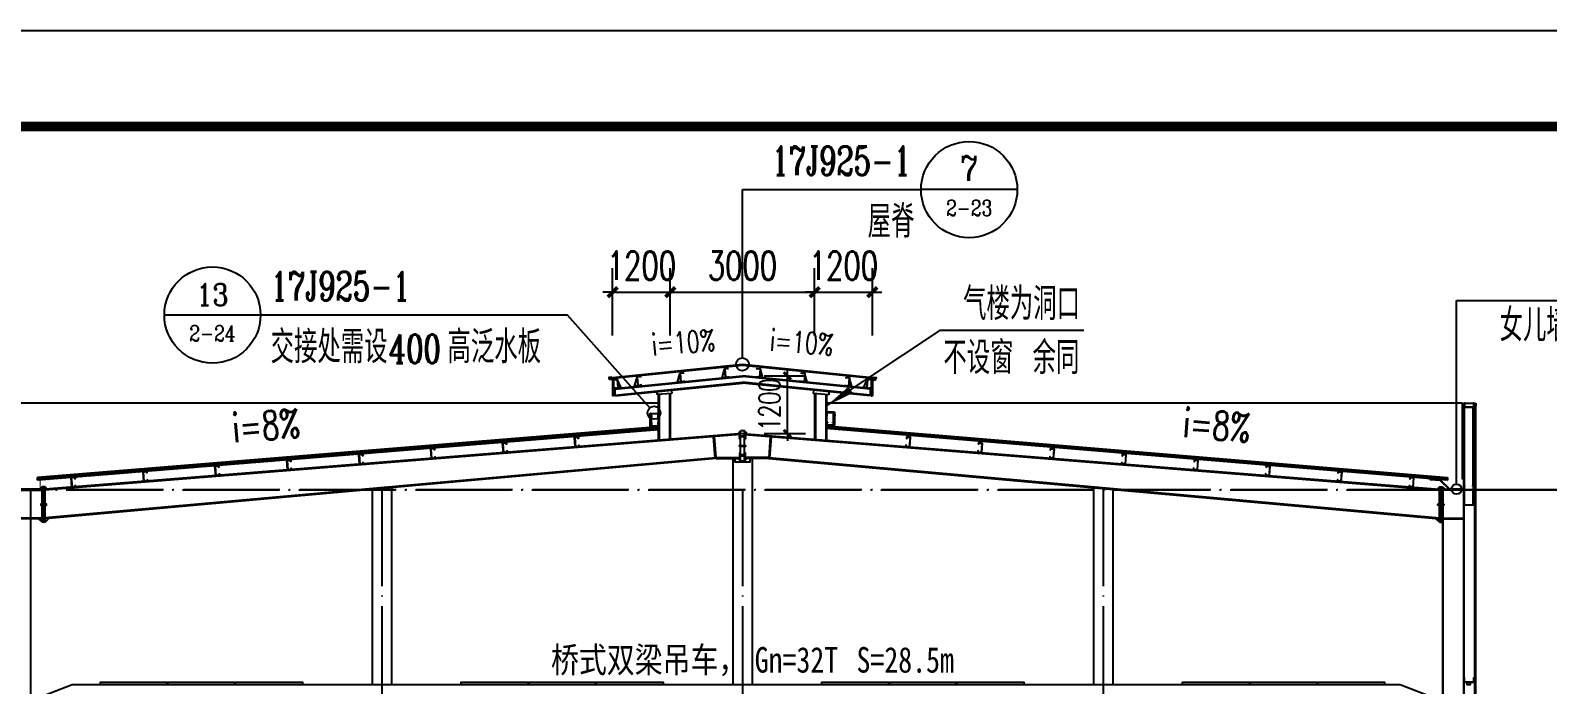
# Model space of a CAD drawing. Extents: x 14095202 to 14511487, y -1430609 to -90420.
# Drawn here: x 14432082 to 14463627, y -1294121 to -1280520 of the extents above; entities that cross this region are included whole.
import ezdxf
from ezdxf.enums import TextEntityAlignment as Align

# ---------------------------------------------------------------- set-up
doc = ezdxf.new("R2010")
doc.units = 0
doc.header["$LTSCALE"] = 1000
doc.header["$MEASUREMENT"] = 0
doc.linetypes.add('DOTE', pattern=[2.42, 2, -0.2, 0.02, -0.2])
for name, color, linetype in [('06', 7, 'Continuous'), ('11', 3, 'Continuous'), ('AXIS', 3, 'Continuous'), ('COLUMN', 2, 'Continuous'), ('DIM_IDEN', 3, 'Continuous'), ('DIM_LEAD', 3, 'Continuous'), ('DOTE', 1, 'DOTE'), ('PUB_DIM', 3, 'Continuous'), ('PUB_TEXT', 7, 'Continuous'), ('S_FLOOR', 2, 'Continuous'), ('TK', 4, 'Continuous'), ('WALL', 9, 'Continuous'), ('YS', 130, 'Continuous'), ('填充', 251, 'Continuous'), ('彩板', 4, 'Continuous'), ('梁柱', 3, 'Continuous'), ('窗', 132, 'Continuous'), ('立面线条', 7, 'Continuous'), ('立面门窗', 157, 'Continuous')]:
    doc.layers.add(name, color=color, linetype=linetype)
doc.styles.add('_TCH_DIM', font='SIMPLEX', dxfattribs={"bigfont": 'GBCBIG'})
doc.styles.add('_TCH_DIM_T3', font='SIMPLEX', dxfattribs={"width": 0.705882, "bigfont": 'GBCBIG'})
doc.styles.add('_TCH_LABEL', font='COMPLEX', dxfattribs={"bigfont": 'GBCBIG'})
doc.styles.add('宋', font='', dxfattribs={"width": 0.8})
doc.styles.get('宋').set_extended_font_data('SimSun')
doc.dimstyles.new('_TCH_ARCH&&150', dxfattribs={"dimtxt": 446.25, "dimasz": 150, "dimexe": 375, "dimexo": 450, "dimgap": 150, "dimtad": 1, "dimdec": 0, "dimzin": 0, "dimdsep": 46, "dimtxsty": '_TCH_DIM_T3', "dimblk": 'ARCHTICK', "dimcen": 0.09, "dimclrt": 7, "dimazin": 2, "dimtfac": 1, "dimtdec": 0, "dimtix": 1, "dimtmove": 2, "dimatfit": 3, "dimfxl": 0, "dimtolj": 1, "dimtzin": 0, "dimarcsym": 0})
doc.dimstyles.new('_TCH_ARCH&&200', dxfattribs={"dimtxt": 595, "dimasz": 200, "dimexe": 500, "dimexo": 600, "dimgap": 252.5, "dimtad": 1, "dimdec": 0, "dimzin": 0, "dimdsep": 46, "dimtxsty": '_TCH_DIM_T3', "dimblk": 'ARCHTICK', "dimcen": 0.09, "dimclrt": 7, "dimazin": 2, "dimtfac": 1, "dimtdec": 0, "dimtix": 1, "dimtmove": 2, "dimatfit": 3, "dimfxl": 0, "dimtolj": 1, "dimtzin": 0, "dimarcsym": 0})

# ---------------------------------------------------------------- blocks, each defined once
blk = doc.blocks.new('A$C6E6B7AEC')
at = {"layer": 'YS'}
for p, q in [((0, 0), (0, 75)), ((0, 75), (20, 75)), ((2, 2), (2, 72)), ((2, 72), (20, 72)), ((198, 2), (2, 2)), ((20, 72), (20, 75)), ((180, 75), (200, 75)), ((180, 72), (180, 75)), ((180, 72), (198, 72)), ((198, 72), (198, 2)), ((200, 75), (200, 0)), ((200, 0), (0, 0))]:
    blk.add_line(p, q, dxfattribs=at)
blk = doc.blocks.new('A$C25862AEB')
at = {"layer": 'YS'}
for p, q in [((200, 75), (0, 75)), ((0, 75), (0, 0)), ((0, 0), (20, 0)), ((198, 72), (2, 72)), ((2, 72), (2, 2)), ((2, 2), (20, 2)), ((205, 81), (5, 81)), ((5, 81), (5, 75)), ((205, 75), (5, 75)), ((20, 2), (20, 0)), ((180, 2), (198, 2)), ((180, 2), (180, 0)), ((180, 0), (200, 0)), ((198, 2), (198, 72)), ((200, 0), (200, 75))]:
    blk.add_line(p, q, dxfattribs=at)
blk = doc.blocks.new('A$C6EE6551E')
at = {"layer": 'COLUMN'}
blk.add_hatch(color=256, dxfattribs=at).paths.add_polyline_path([(5, 195), (75, 200), (77, 175), (82, 175), (80, 205), (0, 200), (13, 0), (93, 5), (91, 35), (86, 35), (88, 10), (18, 5)])
blk.add_lwpolyline([(93, 5), (13, 0), (0, 200), (80, 205), (82, 175), (77, 175), (75, 200), (5, 195), (18, 5), (88, 10), (86, 35), (91, 35)], close=True, dxfattribs=at)
blk = doc.blocks.new('A$C72861E34')
for p, q in [((0, 0), (0, 150)), ((0, 150), (60, 150)), ((60, 0), (0, 0)), ((3, 147), (3, 3)), ((57, 147), (3, 147)), ((3, 3), (58, 3)), ((57, 123), (57, 147)), ((60, 123), (57, 123)), ((57, 27), (60, 27)), ((58, 3), (57, 27)), ((60, 150), (60, 123)), ((60, 27), (60, 0))]:
    blk.add_line(p, q)
blk = doc.blocks.new('A$C2E1941DB')
at = {"color": 3, "linetype": 'ByBlock'}
for points in [[(55, 0), (0, 0), (55, 150)], [(57, 150), (55, 150), (55, 0), (57, 0)], [(117, 140), (117, 160), (57, 160), (57, 0), (117, 0), (117, 20)], [(115, 140), (115, 158), (60, 158), (60, 3), (115, 3), (115, 20)]]:
    blk.add_lwpolyline(points, dxfattribs=at)
blk = doc.blocks.new('A$C19DF6FF6')
at = {"xscale": -2.0736, "yscale": 2.0736, "zscale": 2.0736, "rotation": 355.4260438756032}
blk.add_blockref('A$C2E1941DB', (242, 0), dxfattribs=at)
blk = doc.blocks.new('GeYuanFrame_08887284', base_point=(20.09, 4.53))
at = {"layer": 'TK'}
blk.add_lwpolyline([(20.09, 4.53), (20.09, 598.53), (861.09, 598.53), (861.09, 4.53)], close=True, dxfattribs=at)
at = {"layer": 'TK', "const_width": 1}
blk.add_lwpolyline([(45.09, 588.53), (851.09, 588.53), (851.09, 14.53), (45.09, 14.53)], close=True, dxfattribs=at)
blk = doc.blocks.new('_ArchTick')
at = {"color": 0, "linetype": 'ByBlock', "const_width": 0.4}
blk.add_lwpolyline([(-0.5, -0.5), (0.5, 0.5)], dxfattribs=at)
blk = doc.blocks.new('*D1067')
at = {"layer": 'Defpoints', "color": 0}
for p in [(14446887, -1287701), (14447820, -1287701), (14446887, -1288901)]:
    blk.add_point(p, dxfattribs=at)
at = {"layer": 'PUB_DIM', "color": 0, "lineweight": -2}
for p, q in [((14447820, -1287701), (14447820, -1287551)), ((14447337, -1287701), (14448195, -1287701)), ((14447820, -1288901), (14447820, -1287701)), ((14447337, -1288901), (14448195, -1288901)), ((14447820, -1288901), (14447820, -1289051))]:
    blk.add_line(p, q, dxfattribs=at)
at = {"layer": 'PUB_DIM', "color": 0, "lineweight": -2, "xscale": 150, "yscale": 150, "zscale": 150}
for p, rotation in [((14447820, -1287701), 269.9994256949307), ((14447820, -1288901), 89.99942569493065)]:
    blk.add_blockref('_ArchTick', p, dxfattribs=dict(at, rotation=rotation))
at = {"layer": 'PUB_DIM', "color": 7, "insert": (14447447, -1288301), "char_height": 446.2, "attachment_point": 5, "rotation": 89.9994, "style": '_TCH_DIM_T3'}
blk.add_mtext('\\A1;1200', dxfattribs=at)
blk = doc.blocks.new('*D1068')
at = {"layer": 'AXIS', "color": 0, "lineweight": -2}
for p, q in [((14444187, -1286862), (14444187, -1285462)), ((14445387, -1286862), (14445387, -1285462)), ((14444187, -1285962), (14443987, -1285962)), ((14444187, -1285962), (14445387, -1285962)), ((14445387, -1285962), (14445587, -1285962))]:
    blk.add_line(p, q, dxfattribs=at)
at = {"layer": 'Defpoints', "color": 0}
for p in [(14445387, -1285962), (14444187, -1287462), (14445387, -1287462)]:
    blk.add_point(p, dxfattribs=at)
at = {"layer": 'AXIS', "color": 0, "lineweight": -2, "xscale": 200, "yscale": 200, "zscale": 200}
blk.add_blockref('_ArchTick', (14444187, -1285962), dxfattribs=at)
at = {"layer": 'AXIS', "color": 0, "lineweight": -2, "xscale": 200, "yscale": 200, "zscale": 200, "rotation": 180}
blk.add_blockref('_ArchTick', (14445387, -1285962), dxfattribs=at)
at = {"layer": 'AXIS', "color": 7, "insert": (14444787, -1285412), "char_height": 595, "attachment_point": 5, "style": '_TCH_DIM_T3'}
blk.add_mtext('\\A1;1200', dxfattribs=at)
blk = doc.blocks.new('*D1069')
at = {"layer": 'AXIS', "color": 0, "lineweight": -2}
for p, q in [((14445387, -1286862), (14445387, -1285462)), ((14448387, -1286862), (14448387, -1285462)), ((14445387, -1285962), (14448387, -1285962))]:
    blk.add_line(p, q, dxfattribs=at)
at = {"layer": 'Defpoints', "color": 0}
for p in [(14448387, -1285962), (14445387, -1287462), (14448387, -1287462)]:
    blk.add_point(p, dxfattribs=at)
at = {"layer": 'AXIS', "color": 0, "lineweight": -2, "xscale": 200, "yscale": 200, "zscale": 200, "rotation": 180}
blk.add_blockref('_ArchTick', (14445387, -1285962), dxfattribs=at)
at = {"layer": 'AXIS', "color": 0, "lineweight": -2, "xscale": 200, "yscale": 200, "zscale": 200}
blk.add_blockref('_ArchTick', (14448387, -1285962), dxfattribs=at)
at = {"layer": 'AXIS', "color": 7, "insert": (14446887, -1285412), "char_height": 595, "attachment_point": 5, "style": '_TCH_DIM_T3'}
blk.add_mtext('\\A1;3000', dxfattribs=at)
blk = doc.blocks.new('*D1070')
at = {"layer": 'AXIS', "color": 0, "lineweight": -2}
for p, q in [((14448387, -1286862), (14448387, -1285462)), ((14449587, -1286862), (14449587, -1285462)), ((14448387, -1285962), (14448187, -1285962)), ((14448387, -1285962), (14449587, -1285962)), ((14449587, -1285962), (14449787, -1285962))]:
    blk.add_line(p, q, dxfattribs=at)
at = {"layer": 'Defpoints', "color": 0}
for p in [(14449587, -1285962), (14448387, -1287462), (14449587, -1287462)]:
    blk.add_point(p, dxfattribs=at)
at = {"layer": 'AXIS', "color": 0, "lineweight": -2, "xscale": 200, "yscale": 200, "zscale": 200}
blk.add_blockref('_ArchTick', (14448387, -1285962), dxfattribs=at)
at = {"layer": 'AXIS', "color": 0, "lineweight": -2, "xscale": 200, "yscale": 200, "zscale": 200, "rotation": 180}
blk.add_blockref('_ArchTick', (14449587, -1285962), dxfattribs=at)
at = {"layer": 'AXIS', "color": 7, "insert": (14448987, -1285412), "char_height": 595, "attachment_point": 5, "style": '_TCH_DIM_T3'}
blk.add_mtext('\\A1;1200', dxfattribs=at)

msp = doc.modelspace()

# ---------------------------------------------------------------- hatches: boundary and pattern name
at = {"layer": '填充', "ltscale": 0.5}
h = msp.add_hatch(dxfattribs=at)
h.set_pattern_fill('ANSI37', color=256, scale=20, style=0)
h.set_pattern_definition([(45, (0, 0), (-22.4506403, 22.4506403), []), (135, (0, 0), (-22.4506403, -22.4506403), [])])
h.paths.add_polyline_path([(14418637.1, -1288773.1), (14418637.1, -1288823.2), (14431542.3, -1289873.1), (14431542.3, -1289823)])
h.paths.add_polyline_path([(14445137.1, -1288823.2), (14445137.1, -1288773.1), (14432231.4, -1289823), (14432231.4, -1289873.1)])
h.paths.add_polyline_path([(14448637.1, -1288749.1), (14448637.1, -1288799.3), (14461542.3, -1289873.1), (14461542.3, -1289823)])
h.paths.add_polyline_path([(14415137.1, -1288823.2), (14415137.1, -1288773.1), (14402231.4, -1289823), (14402231.4, -1289873.1)])
h.paths.add_polyline_path([(14388637.1, -1288751.9), (14388637.1, -1288802.1), (14401542.3, -1289873.1), (14401542.3, -1289823)])
h.paths.add_polyline_path([(14385137.1, -1288800.1), (14385137.1, -1288750), (14372231.4, -1289823), (14372231.4, -1289873.1)])
at = {"layer": '立面线条'}
msp.add_hatch(color=256, dxfattribs=at).paths.add_polyline_path([(14461591, -1290057.2), (14461392.4, -1289861.6), (14461187.2, -1289845.6), (14461187.2, -1289855.6), (14461388.1, -1289871.4), (14461586.9, -1290067.2), (14461885.9, -1290067.2), (14461885.9, -1289767.2), (14461875.9, -1289767.2), (14461875.9, -1290057.2)])

# ---------------------------------------------------------------- linework, layer by layer
for p, q in [((14444118.1, -1287741.9), (14446887.1, -1287462.3)), ((14446887.1, -1287487.3), (14444120.1, -1287766.8)), ((14446887.1, -1287462.3), (14449659, -1287742)), ((14449656.9, -1287766.9), (14446887.1, -1287487.3)), ((14444118.1, -1287741.9), (14444120.1, -1287766.8)), ((14444187.1, -1287785.4), (14444212.1, -1287783.6)), ((14444187.1, -1287785.4), (14444187.1, -1288116.6)), ((14444212.1, -1288116.6), (14444212.1, -1287783.6)), ((14449549.5, -1287801.3), (14449546.7, -1287801.1)), ((14449644.9, -1287775.5), (14449643.7, -1287796.6)), ((14449659, -1287742), (14449656.9, -1287766.9)), ((14445137.1, -1288086.8), (14445137.1, -1289041.3)), ((14445157.1, -1288085.4), (14445157.1, -1289039.7)), ((14445367.1, -1288069.9), (14445367.1, -1289022.9)), ((14445387.1, -1288068.4), (14445387.1, -1289021.3)), ((14448387.1, -1288069.8), (14448387.1, -1289021.3)), ((14448407.1, -1288071.8), (14448407.1, -1289022.9)), ((14448617.1, -1288092.7), (14448617.1, -1289039.7)), ((14448637.1, -1288094.7), (14448637.1, -1289041.3)), ((14445137.1, -1288763), (14432231.4, -1289813)), ((14432231.4, -1289823), (14445137.1, -1288773.1)), ((14445137.1, -1288823.2), (14432231.4, -1289873.1)), ((14448637.1, -1288739.1), (14461542.3, -1289813)), ((14448637.1, -1288749.1), (14461542.3, -1289823)), ((14461542.3, -1289873.1), (14448637.1, -1288799.3)), ((14446686.9, -1289422.9), (14446686.9, -1294121.2)), ((14447086.9, -1289422.9), (14447086.9, -1294121.2)), ((14432231.4, -1289873.1), (14432231.4, -1289813)), ((14432231.4, -1289873.1), (14432231.4, -1289823)), ((14461542.3, -1289813), (14461542.3, -1289873.1)), ((14461542.3, -1289823), (14461542.3, -1289873.1)), ((14439186.9, -1290064.8), (14439186.9, -1294121.2)), ((14439586.9, -1290029), (14439586.9, -1294121.2)), ((14454186.9, -1290028.9), (14454186.9, -1294121.2)), ((14454586.9, -1290064.8), (14454586.9, -1294121.2))]:
    msp.add_line(p, q)
at = {"ltscale": 0.5}
for p, q in [((14444212.1, -1288116.6), (14444187.1, -1288116.6)), ((14449562.1, -1288116.8), (14449587.1, -1288116.8))]:
    msp.add_line(p, q, dxfattribs=at)
for points in [[(14444173.8, -1287729.4), (14444112.1, -1287736.5), (14444115.3, -1287772.7), (14444184.6, -1287767.8), (14444184.6, -1287806.2)], [(14449644.9, -1287775.5), (14449562.1, -1287771.4), (14449562.1, -1288116.8)], [(14449643.1, -1287796.6), (14449587.1, -1287793.4), (14449587.1, -1288116.8)], [(14449603.3, -1287729.6), (14449665, -1287736.6), (14449661.7, -1287772.8), (14449592.4, -1287768), (14449592.4, -1287806.4)], [(14445137.1, -1288271.2), (14418637.1, -1288271.2)], [(14461856.9, -1288271.2), (14448637.1, -1288271.2)], [(14432326.9, -1290369.2), (14432296.9, -1290369.2), (14432296.9, -1290389.2), (14432326.9, -1290389.2)], [(14432386.9, -1290389.2), (14432416.9, -1290389.2), (14432416.9, -1290369.2), (14432386.9, -1290369.2)], [(14461376.9, -1290389.2), (14461346.9, -1290389.2), (14461346.9, -1290369.2), (14461376.9, -1290369.2)], [(14461436.9, -1290369.2), (14461466.9, -1290369.2), (14461466.9, -1290389.2), (14461436.9, -1290389.2)]]:
    msp.add_lwpolyline(points)
at = {"const_width": 5}
for points in [[(14445131.2, -1288420), (14445131.2, -1288479.4), (14444961.4, -1288479.4), (14444961.4, -1288528.7), (14444946.4, -1288528.7), (14444946.4, -1288563.2), (14444966.6, -1288585.5)], [(14448643, -1288393), (14448643, -1288452.4), (14448812.8, -1288452.4), (14448812.8, -1288501.7), (14448827.8, -1288501.7), (14448827.8, -1288536.3), (14448807.6, -1288558.6)], [(14432311.9, -1290036.2), (14432401.9, -1290036.2)], [(14432311.9, -1290137), (14432401.9, -1290137)], [(14461451.9, -1290036.2), (14461361.9, -1290036.2)], [(14461451.9, -1290137), (14461361.9, -1290137)], [(14432311.9, -1290278.8), (14432401.9, -1290278.8)], [(14432311.9, -1290479.6), (14432401.9, -1290479.6)], [(14461451.9, -1290278.8), (14461361.9, -1290278.8)], [(14461451.9, -1290479.6), (14461361.9, -1290479.6)], [(14432311.9, -1290621.4), (14432401.9, -1290621.4)], [(14432311.9, -1290722.2), (14432401.9, -1290722.2)], [(14461451.9, -1290621.4), (14461361.9, -1290621.4)], [(14461451.9, -1290722.2), (14461361.9, -1290722.2)]]:
    msp.add_lwpolyline(points, dxfattribs=at)
at = {"color": 4}
msp.add_lwpolyline([(14447038.1, -1289422.9), (14447038.1, -1289495.9), (14446738.1, -1289495.9), (14446738.1, -1289422.9)], dxfattribs=at)
at = {"color": 7, "ltscale": 5}
msp.add_lwpolyline([(14461361.9, -1294621.2), (14432149.5, -1294621.2), (14432149.5, -1294431.2), (14432949.5, -1294121.2), (14460561.9, -1294121.2), (14461361.9, -1294431.2)], close=True, dxfattribs=at)
at = {"layer": '06', "linetype": 'ByBlock'}
for p, q in [((14445101.6, -1288030.1), (14445106.3, -1288089.1)), ((14445414.9, -1287998.8), (14445420.3, -1288066)), ((14448360.6, -1287999), (14448355.2, -1288066.6)), ((14448684.9, -1288031.4), (14448679.5, -1288098.9))]:
    msp.add_line(p, q, dxfattribs=at)
at = {"layer": '11'}
for p, q in [((14444230.4, -1287966.1), (14446886.9, -1287701.2)), ((14444230.4, -1287981.2), (14446886.9, -1287716.3)), ((14444230.4, -1288101.6), (14446886.2, -1287836.7)), ((14444230.4, -1288116.6), (14446886.2, -1287851.8)), ((14444230.4, -1287966.1), (14444230.4, -1288116.6)), ((14449544.5, -1288101.7), (14446886.2, -1287836.7)), ((14449544.5, -1288116.8), (14446886.2, -1287851.8)), ((14449544.5, -1287966.3), (14446886.9, -1287701.2)), ((14449544.5, -1287981.3), (14446886.9, -1287716.3)), ((14449544.5, -1287966.3), (14449544.5, -1288116.8)), ((14445420.3, -1288066), (14445106.3, -1288089.1)), ((14448679.5, -1288098.9), (14448355.2, -1288066.6))]:
    msp.add_line(p, q, dxfattribs=at)
at = {"layer": 'COLUMN'}
msp.add_lwpolyline([(14461591, -1290057.2), (14461392.4, -1289861.6), (14461187.2, -1289845.6), (14461187.2, -1289855.6), (14461388.1, -1289871.4), (14461586.9, -1290067.2), (14461885.9, -1290067.2), (14461885.9, -1289767.2), (14461885.9, -1289767.2), (14461875.9, -1289767.2), (14461875.9, -1290057.2)], close=True, dxfattribs=at)
at = {"layer": 'DIM_IDEN'}
for p, q in [((14461733.4, -1286137), (14466902, -1286137)), ((14461733.4, -1289953.4), (14461733.4, -1286137))]:
    msp.add_line(p, q, dxfattribs=at)
msp.add_circle((14461733.4, -1290057.2), 103.8, dxfattribs=at)
at = {"layer": 'DIM_LEAD'}
for p, q in [((14448637.1, -1288324.4), (14451006.8, -1286752.9)), ((14451006.8, -1286752.9), (14453984.3, -1286752.9))]:
    msp.add_line(p, q, dxfattribs=at)
msp.add_lwpolyline([(14448637.1, -1288324.4, 0, 160, 0), (14449137.1, -1287992.8, 0, 0, 0)], format="xyseb", dxfattribs=at)
at = {"layer": 'DOTE'}
for p, q in [((14343286.9, -1290071.2), (14490486.9, -1290071.2)), ((14463886.9, -1290071.2), (14404386.9, -1290071.2)), ((14439386.9, -1290071.2), (14439386.9, -1308871.2)), ((14446886.9, -1290071.2), (14446886.9, -1308871.2)), ((14454386.9, -1290071.2), (14454386.9, -1308871.2)), ((14461886.9, -1290071.2), (14461886.9, -1308871.2))]:
    msp.add_line(p, q, dxfattribs=at)
at = {"layer": 'PUB_DIM'}
for p, q in [((14446887.1, -1283831.1), (14450600.4, -1283831.1)), ((14446887.1, -1287327.9), (14446887.1, -1283831.1)), ((14452600.4, -1283831.1), (14450600.4, -1283831.1)), ((14436867.7, -1286438.5), (14434867.7, -1286438.5)), ((14443247.7, -1286438.5), (14436867.7, -1286438.5)), ((14444958.6, -1288369), (14443247.7, -1286438.5))]:
    msp.add_line(p, q, dxfattribs=at)
for points in [[(14446450.8, -1287292.9, 0, 0, 0), (14444944, -1287411.6, 120, 0, 0), (14444495.4, -1287446.9, 0, 0, 0)], [(14447323.4, -1287292.9, 0, 0, 0), (14448830.2, -1287411.6, 120, 0, 0), (14449278.8, -1287446.9, 0, 0, 0)], [(14438289, -1289141.8, 0, 0, 0), (14436394.9, -1289291.1, 160, 0, 0), (14435796.8, -1289338.2, 0, 0, 0)], [(14455484.7, -1289141.8, 0, 0, 0), (14457378.8, -1289291.1, 160, 0, 0), (14457976.9, -1289338.2, 0, 0, 0)]]:
    msp.add_lwpolyline(points, format="xyseb", dxfattribs=at)
for centre, radius in [((14451600.4, -1283831.1), 1000), ((14435867.7, -1286438.5), 1000), ((14446887.1, -1287462.3), 134.4), ((14445047.7, -1288469.6), 134.4)]:
    msp.add_circle(centre, radius, dxfattribs=at)
at = {"layer": 'S_FLOOR'}
for p, q in [((14444987.1, -1288775), (14444987.1, -1288487)), ((14444997.1, -1288774.4), (14444997.2, -1288547.2)), ((14448777.1, -1288747.6), (14448777, -1288520.2)), ((14448787.1, -1288748.2), (14448787.1, -1288460))]:
    msp.add_line(p, q, dxfattribs=at)
at = {"layer": 'WALL'}
msp.add_line((14461876.9, -1288271.2), (14462126.9, -1288271.2), dxfattribs=at)
at = {"layer": 'WALL', "color": 3}
for p, q in [((14461876.9, -1288271.2), (14461876.9, -1308071.2)), ((14461886.9, -1288271.2), (14461886.9, -1308071.2))]:
    msp.add_line(p, q, dxfattribs=at)
at = {"layer": 'WALL', "color": 7}
for p, q in [((14462106.9, -1288271.2), (14462106.9, -1308071.2)), ((14462126.9, -1288271.2), (14462126.9, -1308071.2))]:
    msp.add_line(p, q, dxfattribs=at)
at = {"layer": 'YS', "const_width": 8}
for points in [[(14461869.1, -1288351.9), (14461844.6, -1288331.7), (14461844.6, -1288271.2), (14462152.9, -1288271.2), (14462152.9, -1288331.7), (14462128.4, -1288351.9)], [(14462098, -1293971.8), (14462098, -1294077.8), (14462136.9, -1294077.8), (14462136.9, -1294123.4), (14462105.4, -1294107.4)]]:
    msp.add_lwpolyline(points, dxfattribs=at)
at = {"layer": '彩板'}
for p, q in [((14444968.1, -1288761.4), (14444968.1, -1288487)), ((14444983.1, -1288487), (14444968.1, -1288487)), ((14444983.1, -1288761.4), (14444983.1, -1288487)), ((14448791.1, -1288460), (14448806.1, -1288460)), ((14448791.1, -1288734.4), (14448791.1, -1288460)), ((14448806.1, -1288734.4), (14448806.1, -1288460)), ((14444968.1, -1288761.4), (14444983.1, -1288761.4)), ((14448791.1, -1288734.4), (14448806.1, -1288734.4))]:
    msp.add_line(p, q, dxfattribs=at)
at = {"layer": '梁柱'}
for p, q in [((14462106.9, -1288352.2), (14461886.9, -1288352.2)), ((14461894.9, -1289990.2), (14461894.9, -1288352.2)), ((14462078.9, -1288362.2), (14461894.9, -1288362.2)), ((14462078.9, -1289990.2), (14462078.9, -1288352.2)), ((14462086.9, -1290391.2), (14462086.9, -1288352.2)), ((14446887.3, -1288901.3), (14432386.9, -1290060.9)), ((14446846.8, -1288923.9), (14432388.4, -1290080.8)), ((14446794.3, -1288900.5), (14446847.9, -1288846.9)), ((14446927.9, -1288846.9), (14446847.9, -1288846.9)), ((14446848.1, -1289472.9), (14446847.9, -1288846.9)), ((14446887.3, -1288901.3), (14461376.9, -1290060.9)), ((14446981.6, -1288900.5), (14446927.9, -1288846.9)), ((14446928.1, -1289472.9), (14446927.9, -1288846.9)), ((14446928, -1288923), (14461375.3, -1290080.8)), ((14446316.9, -1289404.7), (14446287.7, -1288966.5)), ((14446336.8, -1289402.9), (14446307.6, -1288964.9)), ((14447439.3, -1289403), (14447468.6, -1288965)), ((14447459.3, -1289404.8), (14447488.5, -1288966.5)), ((14446336.4, -1289403.8), (14432386.9, -1290654.4)), ((14446337.6, -1289423.7), (14432386.9, -1290674.5)), ((14446336.8, -1289402.9), (14446848.1, -1289402.9)), ((14446338, -1289422.9), (14446848.1, -1289422.9)), ((14447438.4, -1289402.9), (14446928.1, -1289402.9)), ((14447437.2, -1289422.9), (14446928.1, -1289422.9)), ((14447437.2, -1289422.9), (14461376.9, -1290674.5)), ((14447438.4, -1289402.9), (14461376.9, -1290654.4)), ((14432326.9, -1290061.2), (14431446.9, -1290061.2)), ((14431446.9, -1290071.2), (14432326.9, -1290071.2)), ((14432326.9, -1290071.2), (14431446.9, -1290071.2)), ((14431446.9, -1290081.2), (14432326.9, -1290081.2)), ((14432086.9, -1290061.2), (14432086.9, -1308071.2)), ((14432326.9, -1290011.2), (14432276.9, -1290061.2)), ((14432326.9, -1290747.2), (14432326.9, -1290011.2)), ((14432386.9, -1290011.2), (14432326.9, -1290011.2)), ((14432356.9, -1290747.2), (14432356.9, -1290011.2)), ((14432386.9, -1290747.2), (14432386.9, -1290011.2)), ((14432386.9, -1290011.2), (14432433, -1290057.3)), ((14461376.9, -1290011.2), (14461330.7, -1290057.3)), ((14461376.9, -1290747.2), (14461376.9, -1290011.2)), ((14461376.9, -1290011.2), (14461436.9, -1290011.2)), ((14461406.9, -1290747.2), (14461406.9, -1290011.2)), ((14461436.9, -1290747.2), (14461436.9, -1290011.2)), ((14461436.9, -1290011.2), (14461486.9, -1290061.2)), ((14461436.9, -1290061.2), (14461876.9, -1290061.2)), ((14461436.9, -1290071.2), (14461866.9, -1290071.2)), ((14461876.9, -1290071.2), (14461436.9, -1290071.2)), ((14461876.9, -1290081.2), (14461436.9, -1290081.2)), ((14461446.9, -1308071.2), (14461446.9, -1290081.2)), ((14461456.9, -1308071.2), (14461456.9, -1290081.2)), ((14462086.9, -1290071.2), (14461886.9, -1290071.2)), ((14461894.9, -1290391.2), (14461894.9, -1290071.2)), ((14462078.9, -1290391.2), (14462078.9, -1290071.2)), ((14462086.9, -1290391.2), (14461886.9, -1290391.2)), ((14432326.9, -1290661.2), (14431446.9, -1290661.2)), ((14432326.9, -1290671.2), (14431446.9, -1290671.2)), ((14432326.9, -1290747.2), (14432246.9, -1290667.2)), ((14432386.9, -1290747.2), (14432326.9, -1290747.2)), ((14432386.9, -1290747.2), (14432466.9, -1290667.2)), ((14461376.9, -1290747.2), (14461296.9, -1290667.2)), ((14461376.9, -1290747.2), (14461436.9, -1290747.2)), ((14461446.9, -1290661.2), (14461876.9, -1290661.2)), ((14461446.9, -1290671.2), (14461876.9, -1290671.2))]:
    msp.add_line(p, q, dxfattribs=at)
for points in [[(14446828.1, -1288968.1), (14446828.1, -1288948.1), (14446948.1, -1288948.1), (14446948.1, -1288968.1)], [(14446828.1, -1289171), (14446828.1, -1289151), (14446948.1, -1289151), (14446948.1, -1289171)], [(14446828.1, -1289346.2), (14446828.1, -1289366.2), (14446948.1, -1289366.2), (14446948.1, -1289346.2)]]:
    msp.add_lwpolyline(points, close=True, dxfattribs=at)
for points in [[(14446848.1, -1289008.1), (14446828.1, -1289008.1), (14446828.1, -1288988.1), (14446848.1, -1288988.1)], [(14446928.1, -1288988.1), (14446948.1, -1288988.1), (14446948.1, -1289008.1), (14446928.1, -1289008.1)], [(14446928.1, -1289422.9), (14446978.1, -1289422.9), (14446928.1, -1289472.9), (14446848.1, -1289472.9), (14446798.1, -1289422.9), (14446848.1, -1289422.9)], [(14446848.1, -1289306.2), (14446828.1, -1289306.2), (14446828.1, -1289326.2), (14446848.1, -1289326.2)], [(14446928.1, -1289326.2), (14446948.1, -1289326.2), (14446948.1, -1289306.2), (14446928.1, -1289306.2)]]:
    msp.add_lwpolyline(points, dxfattribs=at)
at = {"layer": '窗'}
msp.add_line((14461876.9, -1294070.8), (14462126.9, -1294070.8), dxfattribs=at)
at = {"layer": '窗', "color": 6}
for points in [[(14462023.5, -1294071.2), (14461948.8, -1294071.2), (14461948.8, -1294121.4), (14462023.5, -1294121.4)], [(14462019.8, -1294074.9), (14461952.6, -1294074.9), (14461952.6, -1294117.7), (14462019.8, -1294117.7)]]:
    msp.add_lwpolyline(points, close=True, dxfattribs=at)
at = {"layer": '立面线条'}
for p, q in [((14461856.9, -1289851.2), (14461856.9, -1288271.2)), ((14461876.9, -1289851.2), (14461856.9, -1289851.2))]:
    msp.add_line(p, q, dxfattribs=at)
at = {"layer": '立面线条', "const_width": 20}
msp.add_lwpolyline([(14432386.7, -1289859), (14432286.9, -1289864), (14432286.9, -1290057), (14431486.9, -1290057), (14431486.9, -1289864), (14431387, -1289859)], dxfattribs=at)
at = {"layer": '立面门窗', "color": 250}
for points in [[(14433536.9, -1294121.2), (14433536.9, -1294071.2), (14437736.9, -1294071.2), (14437736.9, -1294121.2)], [(14433586.9, -1294121.2), (14433586.9, -1294121.2), (14437686.9, -1294121.2)], [(14434961.9, -1294121.2), (14434911.9, -1294121.2)], [(14436361.9, -1294121.2), (14436311.9, -1294121.2)], [(14441036.9, -1294121.2), (14441036.9, -1294071.2), (14445236.9, -1294071.2), (14445236.9, -1294121.2)], [(14441086.9, -1294121.2), (14441086.9, -1294121.2), (14445186.9, -1294121.2)], [(14442461.9, -1294121.2), (14442411.9, -1294121.2)], [(14443861.9, -1294121.2), (14443811.9, -1294121.2)], [(14448536.9, -1294121.2), (14448536.9, -1294071.2), (14452736.9, -1294071.2), (14452736.9, -1294121.2)], [(14448586.9, -1294121.2), (14448586.9, -1294121.2), (14452686.9, -1294121.2)], [(14449961.9, -1294121.2), (14449911.9, -1294121.2)], [(14451361.9, -1294121.2), (14451311.9, -1294121.2)], [(14456036.9, -1294121.2), (14456036.9, -1294071.2), (14460236.9, -1294071.2), (14460236.9, -1294121.2)], [(14456086.9, -1294121.2), (14456086.9, -1294121.2), (14460186.9, -1294121.2)], [(14457461.9, -1294121.2), (14457411.9, -1294121.2)], [(14458861.9, -1294121.2), (14458811.9, -1294121.2)]]:
    msp.add_lwpolyline(points, dxfattribs=at)

# ---------------------------------------------------------------- block references
at = {"xscale": 200, "yscale": 200, "zscale": 200}
msp.add_blockref('GeYuanFrame_08887284', (14338286.9, -1399320.3), dxfattribs=at)
at = {"xscale": -1}
for p in [(14462094.9, -1288346.2), (14462086.9, -1290065.2)]:
    msp.add_blockref('A$C6E6B7AEC', p, dxfattribs=at)
at = {"rotation": 180}
msp.add_blockref('A$C25862AEB', (14462091.2, -1293990.2), dxfattribs=at)
at = {"layer": '06', "linetype": 'ByBlock', "yscale": 0.5500000000465661, "zscale": 0.55}
for p, xscale in [((14445672.3, -1287833.2), -0.5499999998137355), ((14446598.6, -1287740.7), -0.5499999998137355), ((14447175.6, -1287740.7), 0.5499999998137355), ((14448101.9, -1287833.2), 0.5499999998137355), ((14444778.8, -1287909.2), -0.5499999998137355), ((14449028.2, -1287925.8), 0.5499999998137355)]:
    msp.add_blockref('A$C19DF6FF6', p, dxfattribs=dict(at, xscale=xscale))
for p, xscale, rotation in [((14444233, -1287970.8), 0.5500000001369223, 9.147912248589147), ((14449535.1, -1287970.9), -0.5499999996771829, 350.8520877436986)]:
    msp.add_blockref('A$C19DF6FF6', p, dxfattribs=dict(at, xscale=xscale, rotation=rotation))
at = {"layer": 'COLUMN', "extrusion": (0, 0, -1), "xscale": -1, "zscale": -1, "rotation": 359.2385137639318}
for p in [(-14440407.4, -1289418.9), (-14441902.7, -1289299.3), (-14443397.9, -1289179.6), (-14437417, -1289658.2), (-14438912.2, -1289538.6), (-14432931.3, -1290017.2), (-14434426.6, -1289897.6), (-14435921.8, -1289777.9)]:
    msp.add_blockref('A$C6EE6551E', p, dxfattribs=at)
at = {"layer": 'COLUMN', "extrusion": (0, 0, -1), "zscale": -1, "rotation": 0.7614862360681882}
for p in [(-14450375.8, -1289179.6), (-14451871, -1289299.3), (-14453366.3, -1289418.9), (-14454861.5, -1289538.6), (-14456356.7, -1289658.2), (-14457851.9, -1289777.9), (-14459347.1, -1289897.6), (-14460842.4, -1290017.2)]:
    msp.add_blockref('A$C6EE6551E', p, dxfattribs=at)
at = {"layer": '梁柱'}
for p, rotation in [((14444987.1, -1288487), 270), ((14448787.1, -1288726.1), 90)]:
    msp.add_blockref('A$C72861E34', p, dxfattribs=dict(at, rotation=rotation))
at = {"layer": '梁柱', "xscale": -1}
for p, rotation in [((14448787.1, -1288460), 90), ((14444987.1, -1288753.1), 270)]:
    msp.add_blockref('A$C72861E34', p, dxfattribs=dict(at, rotation=rotation))

# ---------------------------------------------------------------- texts
at = {"layer": 'PUB_TEXT'}
for s, height, style, width, p in [('17J925-1', 595, '_TCH_LABEL', 0.705882, (14447490.4, -1283528.6)), ('17J925-1', 595, '_TCH_LABEL', 0.705882, (14437077.7, -1286135.9)), ('400', 595, '_TCH_LABEL', 0.705882, (14439535.1, -1287439.9)), ('桥式双梁吊车，', 531.65, '宋', 0.8, (14442906.3, -1293871.2)), ('Gn=32T', 531.65, '宋', 0.8, (14447140.6, -1293871.2)), ('S=28.5m', 531.65, '宋', 0.8, (14449257.7, -1293871.2))]:
    msp.add_text(s, height=height, dxfattribs=dict(at, style=style, width=width)).set_placement(p)
at = {"layer": 'PUB_TEXT', "style": '_TCH_LABEL'}
for s, height, width, p, p2 in [('7', 517, 1.372981, (14451409.2, -1283645.3), (14451791.7, -1283645.3)), ('2-23', 327.82, 1.090328, (14451120.9, -1284378.8), (14452080, -1284378.8)), ('13', 454.21, 1.247935, (14435535.5, -1286242.9), (14436199.9, -1286242.9)), ('2-24', 325.41, 1.087177, (14435386.2, -1286984.3), (14436349.2, -1286984.3))]:
    msp.add_text(s, height=height, dxfattribs=dict(at, width=width)).set_placement(p, p2, align=Align.FIT)
at = {"layer": 'PUB_TEXT'}
for s, style, p in [('屋脊', '_TCH_LABEL', (14449489.4, -1284832.6)), ('气楼为洞口', '_TCH_DIM', (14451473.2, -1286542.9)), ('女儿墙天沟（余同）', '_TCH_DIM', (14462628.3, -1286987.4)), ('交接处需设', '_TCH_LABEL', (14437077.7, -1287439.9)), ('高泛水板', '_TCH_LABEL', (14440755.1, -1287439.9)), ('不设窗', '_TCH_DIM', (14451063.5, -1287662.9)), ('余同', '_TCH_DIM', (14452917.9, -1287662.9))]:
    msp.add_text(s, height=675.18, dxfattribs=dict(at, style=style)).set_placement(p)
at = {"layer": 'PUB_TEXT', "style": '_TCH_DIM', "width": 0.705882}
for s, height, rotation, p in [('i=10%', 446.25, 355.49504, (14447441.9, -1287176.6)), ('i=10%', 446.25, 4.50496, (14445016.4, -1287280.3)), ('i=8%', 595, 4.50496, (14436308.6, -1289087.4)), ('i=8%', 595, 355.49504, (14456029.5, -1288974.3))]:
    msp.add_text(s, height=height, rotation=rotation, dxfattribs=at).set_placement(p)

# ---------------------------------------------------------------- dimensions: what is measured, and where the dimension line sits
at = {"layer": 'AXIS'}
for p1, p2, text, picture, middle in [((14444187.1, -1287462.3), (14445387.1, -1287462.3), '1200', '*D1068', (14444787.1, -1285412.3)), ((14445387.1, -1287462.3), (14448387.1, -1287462.3), '3000', '*D1069', (14446887.1, -1285412.3)), ((14448387.1, -1287462.3), (14449587.1, -1287462.3), '1200', '*D1070', (14448987.1, -1285412.3))]:
    dim = msp.add_aligned_dim(p1=p1, p2=p2, distance=1500, text=text, dimstyle='_TCH_ARCH&&200', dxfattribs=at)
    dim.commit()
    dim.dimension.update_dxf_attribs({"geometry": picture, "text_midpoint": middle})
at = {"layer": 'PUB_DIM'}
dim = msp.add_aligned_dim(p1=(14446886.9, -1288901.3), p2=(14446886.9, -1287701.3), distance=-933.1, text='1200', dimstyle='_TCH_ARCH&&150', dxfattribs=at)
dim.commit()
dim.dimension.update_dxf_attribs({"geometry": '*D1067', "text_midpoint": (14447446.8, -1288301.3)})

doc.saveas('drawing.dxf')
